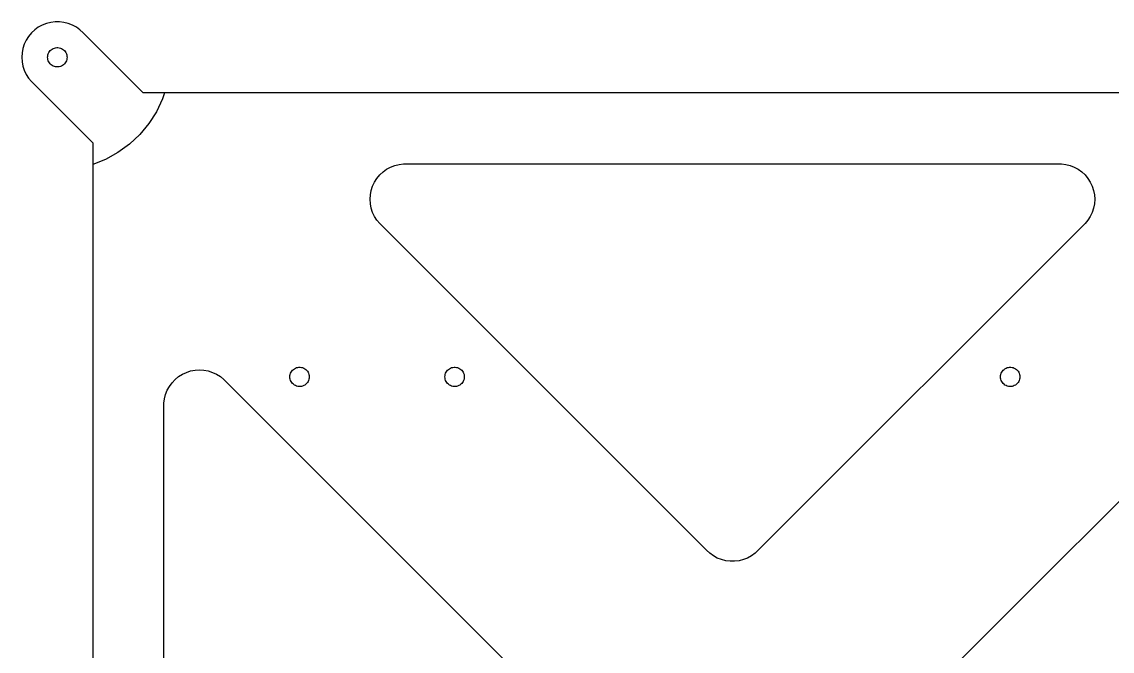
# Model space of a CAD drawing. Header units: millimetres. Extents: x -400 to 400, y 10 to 536.
# Drawn here: x 95 to 263.8, y 292.5 to 390 of the extents above; entities that cross this region are included whole.
import ezdxf

# ---------------------------------------------------------------- set-up
doc = ezdxf.new("R2010")
doc.units = ezdxf.units.MM
doc.layers.add('iTopie_plates-LaserCut_2x0.25in_thickness_2x400mm_2x380mm_2x330mm_rods_wide-triangle-holes.dxf_layer_1', color=1, linetype='Continuous')
doc.layers.add('iTopie_plates-LaserCut_2x0.25in_thickness_2x400mm_2x380mm_2x330mm_rods_wide-triangle-holes.dxf_layer_2', color=2, linetype='Continuous')

msp = doc.modelspace()

# ---------------------------------------------------------------- linework, layer by layer
at = {"layer": 'iTopie_plates-LaserCut_2x0.25in_thickness_2x400mm_2x380mm_2x330mm_rods_wide-triangle-holes.dxf_layer_1'}
for points in [[(296.226, 379), (113.774, 379), (113.774, 379), (104.509, 388.265), (104.509, 388.265), (104.006, 388.738), (104.006, 388.738), (103.447, 389.144), (103.447, 389.144), (102.842, 389.477), (102.842, 389.477), (102.2, 389.731), (102.2, 389.731), (101.531, 389.903), (101.531, 389.903), (100.845, 389.989), (100.845, 389.989), (100.155, 389.989), (100.155, 389.989), (99.4694, 389.903), (99.4694, 389.903), (98.8004, 389.731), (98.8004, 389.731), (98.1582, 389.477), (98.1582, 389.477), (97.5529, 389.144), (97.5529, 389.144), (96.9942, 388.738), (96.9942, 388.738), (96.4907, 388.265), (96.4907, 388.265), (96.0504, 387.733), (96.0504, 387.733), (95.6803, 387.15), (95.6803, 387.15), (95.3862, 386.525), (95.3862, 386.525), (95.1728, 385.868), (95.1728, 385.868), (95.0434, 385.189), (95.0434, 385.189), (95, 384.5), (95, 384.5), (95.0434, 383.811), (95.0434, 383.811), (95.1728, 383.132), (95.1728, 383.132), (95.3862, 382.475), (95.3862, 382.475), (95.6803, 381.85), (95.6803, 381.85), (96.0504, 381.267), (96.0504, 381.267), (96.4907, 380.735), (96.4907, 380.735), (106, 371.226), (106, 371.226), (106, 188.774)], [(100.406, 383.003), (100.219, 383.027), (100.219, 383.027), (100.036, 383.073), (100.036, 383.073), (99.8613, 383.143), (99.8613, 383.143), (99.6963, 383.234), (99.6963, 383.234), (99.5439, 383.344), (99.5439, 383.344), (99.4065, 383.473), (99.4065, 383.473), (99.2865, 383.618), (99.2865, 383.618), (99.1855, 383.777), (99.1855, 383.777), (99.1053, 383.948), (99.1053, 383.948), (99.0471, 384.127), (99.0471, 384.127), (99.0118, 384.312), (99.0118, 384.312), (99, 384.5), (99, 384.5), (99.0118, 384.688), (99.0118, 384.688), (99.0471, 384.873), (99.0471, 384.873), (99.1053, 385.052), (99.1053, 385.052), (99.1855, 385.223), (99.1855, 385.223), (99.2865, 385.382), (99.2865, 385.382), (99.4065, 385.527), (99.4065, 385.527), (99.5439, 385.656), (99.5439, 385.656), (99.6963, 385.766), (99.6963, 385.766), (99.8613, 385.857), (99.8613, 385.857), (100.036, 385.927), (100.036, 385.927), (100.219, 385.973), (100.219, 385.973), (100.406, 385.997), (100.406, 385.997), (100.594, 385.997), (100.594, 385.997), (100.781, 385.973), (100.781, 385.973), (100.964, 385.927), (100.964, 385.927), (101.139, 385.857), (101.139, 385.857), (101.304, 385.766), (101.304, 385.766), (101.456, 385.656), (101.456, 385.656), (101.593, 385.527), (101.593, 385.527), (101.714, 385.382), (101.714, 385.382), (101.814, 385.223), (101.814, 385.223), (101.895, 385.052), (101.895, 385.052), (101.953, 384.873), (101.953, 384.873), (101.988, 384.688), (101.988, 384.688), (102, 384.5), (102, 384.5), (101.988, 384.312), (101.988, 384.312), (101.953, 384.127), (101.953, 384.127), (101.895, 383.948), (101.895, 383.948), (101.814, 383.777), (101.814, 383.777), (101.714, 383.618), (101.714, 383.618), (101.593, 383.473), (101.593, 383.473), (101.456, 383.344), (101.456, 383.344), (101.304, 383.234), (101.304, 383.234), (101.139, 383.143), (101.139, 383.143), (100.964, 383.073), (100.964, 383.073), (100.781, 383.027), (100.781, 383.027), (100.594, 383.003), (100.594, 383.003), (100.406, 383.003)], [(204.655, 306.431), (203.969, 306.518), (203.969, 306.518), (203.3, 306.69), (203.3, 306.69), (202.658, 306.944), (202.658, 306.944), (202.053, 307.277), (202.053, 307.277), (201.494, 307.683), (201.494, 307.683), (200.991, 308.155), (200.991, 308.155), (150.411, 358.735), (150.411, 358.735), (149.971, 359.267), (149.971, 359.267), (149.601, 359.85), (149.601, 359.85), (149.307, 360.475), (149.307, 360.475), (149.093, 361.132), (149.093, 361.132), (148.964, 361.811), (148.964, 361.811), (148.92, 362.5), (148.92, 362.5), (148.964, 363.189), (148.964, 363.189), (149.093, 363.868), (149.093, 363.868), (149.307, 364.525), (149.307, 364.525), (149.601, 365.15), (149.601, 365.15), (149.971, 365.733), (149.971, 365.733), (150.411, 366.265), (150.411, 366.265), (150.914, 366.738), (150.914, 366.738), (151.473, 367.144), (151.473, 367.144), (152.079, 367.477), (152.079, 367.477), (152.721, 367.731), (152.721, 367.731), (153.39, 367.903), (153.39, 367.903), (154.075, 367.989), (154.075, 367.989), (255.925, 367.989), (255.925, 367.989), (256.61, 367.903), (256.61, 367.903), (257.279, 367.731), (257.279, 367.731), (257.921, 367.477), (257.921, 367.477), (258.527, 367.144), (258.527, 367.144), (259.086, 366.738), (259.086, 366.738), (259.589, 366.265), (259.589, 366.265), (260.029, 365.733), (260.029, 365.733), (260.399, 365.15), (260.399, 365.15), (260.693, 364.525), (260.693, 364.525), (260.907, 363.868), (260.907, 363.868), (261.036, 363.189), (261.036, 363.189), (261.08, 362.5), (261.08, 362.5), (261.036, 361.811), (261.036, 361.811), (260.907, 361.132), (260.907, 361.132), (260.693, 360.475), (260.693, 360.475), (260.399, 359.85), (260.399, 359.85), (260.029, 359.267), (260.029, 359.267), (259.589, 358.735), (259.589, 358.735), (209.009, 308.155), (209.009, 308.155), (208.506, 307.683), (208.506, 307.683), (207.947, 307.277), (207.947, 307.277), (207.342, 306.944), (207.342, 306.944), (206.7, 306.69), (206.7, 306.69), (206.031, 306.518), (206.031, 306.518), (205.345, 306.431), (205.345, 306.431), (204.655, 306.431)], [(117.011, 229.075), (117.011, 330.925), (117.011, 330.925), (117.097, 331.61), (117.097, 331.61), (117.269, 332.279), (117.269, 332.279), (117.523, 332.921), (117.523, 332.921), (117.856, 333.527), (117.856, 333.527), (118.262, 334.086), (118.262, 334.086), (118.735, 334.589), (118.735, 334.589), (119.267, 335.029), (119.267, 335.029), (119.85, 335.399), (119.85, 335.399), (120.475, 335.693), (120.475, 335.693), (121.132, 335.907), (121.132, 335.907), (121.811, 336.036), (121.811, 336.036), (122.5, 336.08), (122.5, 336.08), (123.189, 336.036), (123.189, 336.036), (123.868, 335.907), (123.868, 335.907), (124.525, 335.693), (124.525, 335.693), (125.15, 335.399), (125.15, 335.399), (125.733, 335.029), (125.733, 335.029), (126.265, 334.589), (126.265, 334.589), (176.845, 284.009)], [(137.906, 333.503), (137.719, 333.527), (137.719, 333.527), (137.536, 333.573), (137.536, 333.573), (137.361, 333.643), (137.361, 333.643), (137.196, 333.734), (137.196, 333.734), (137.044, 333.844), (137.044, 333.844), (136.907, 333.973), (136.907, 333.973), (136.786, 334.118), (136.786, 334.118), (136.686, 334.277), (136.686, 334.277), (136.605, 334.448), (136.605, 334.448), (136.547, 334.627), (136.547, 334.627), (136.512, 334.812), (136.512, 334.812), (136.5, 335), (136.5, 335), (136.512, 335.188), (136.512, 335.188), (136.547, 335.373), (136.547, 335.373), (136.605, 335.552), (136.605, 335.552), (136.686, 335.723), (136.686, 335.723), (136.786, 335.882), (136.786, 335.882), (136.907, 336.027), (136.907, 336.027), (137.044, 336.156), (137.044, 336.156), (137.196, 336.266), (137.196, 336.266), (137.361, 336.357), (137.361, 336.357), (137.536, 336.427), (137.536, 336.427), (137.719, 336.473), (137.719, 336.473), (137.906, 336.497), (137.906, 336.497), (138.094, 336.497), (138.094, 336.497), (138.281, 336.473), (138.281, 336.473), (138.464, 336.427), (138.464, 336.427), (138.639, 336.357), (138.639, 336.357), (138.804, 336.266), (138.804, 336.266), (138.956, 336.156), (138.956, 336.156), (139.093, 336.027), (139.093, 336.027), (139.214, 335.882), (139.214, 335.882), (139.314, 335.723), (139.314, 335.723), (139.395, 335.552), (139.395, 335.552), (139.453, 335.373), (139.453, 335.373), (139.488, 335.188), (139.488, 335.188), (139.5, 335), (139.5, 335), (139.488, 334.812), (139.488, 334.812), (139.453, 334.627), (139.453, 334.627), (139.395, 334.448), (139.395, 334.448), (139.314, 334.277), (139.314, 334.277), (139.214, 334.118), (139.214, 334.118), (139.093, 333.973), (139.093, 333.973), (138.956, 333.844), (138.956, 333.844), (138.804, 333.734), (138.804, 333.734), (138.639, 333.643), (138.639, 333.643), (138.464, 333.573), (138.464, 333.573), (138.281, 333.527), (138.281, 333.527), (138.094, 333.503), (138.094, 333.503), (137.906, 333.503)], [(161.906, 333.503), (161.719, 333.527), (161.719, 333.527), (161.536, 333.573), (161.536, 333.573), (161.361, 333.643), (161.361, 333.643), (161.196, 333.734), (161.196, 333.734), (161.044, 333.844), (161.044, 333.844), (160.907, 333.973), (160.907, 333.973), (160.786, 334.118), (160.786, 334.118), (160.686, 334.277), (160.686, 334.277), (160.605, 334.448), (160.605, 334.448), (160.547, 334.627), (160.547, 334.627), (160.512, 334.812), (160.512, 334.812), (160.5, 335), (160.5, 335), (160.512, 335.188), (160.512, 335.188), (160.547, 335.373), (160.547, 335.373), (160.605, 335.552), (160.605, 335.552), (160.686, 335.723), (160.686, 335.723), (160.786, 335.882), (160.786, 335.882), (160.907, 336.027), (160.907, 336.027), (161.044, 336.156), (161.044, 336.156), (161.196, 336.266), (161.196, 336.266), (161.361, 336.357), (161.361, 336.357), (161.536, 336.427), (161.536, 336.427), (161.719, 336.473), (161.719, 336.473), (161.906, 336.497), (161.906, 336.497), (162.094, 336.497), (162.094, 336.497), (162.281, 336.473), (162.281, 336.473), (162.464, 336.427), (162.464, 336.427), (162.639, 336.357), (162.639, 336.357), (162.804, 336.266), (162.804, 336.266), (162.956, 336.156), (162.956, 336.156), (163.093, 336.027), (163.093, 336.027), (163.214, 335.882), (163.214, 335.882), (163.314, 335.723), (163.314, 335.723), (163.395, 335.552), (163.395, 335.552), (163.453, 335.373), (163.453, 335.373), (163.488, 335.188), (163.488, 335.188), (163.5, 335), (163.5, 335), (163.488, 334.812), (163.488, 334.812), (163.453, 334.627), (163.453, 334.627), (163.395, 334.448), (163.395, 334.448), (163.314, 334.277), (163.314, 334.277), (163.214, 334.118), (163.214, 334.118), (163.093, 333.973), (163.093, 333.973), (162.956, 333.844), (162.956, 333.844), (162.804, 333.734), (162.804, 333.734), (162.639, 333.643), (162.639, 333.643), (162.464, 333.573), (162.464, 333.573), (162.281, 333.527), (162.281, 333.527), (162.094, 333.503), (162.094, 333.503), (161.906, 333.503)], [(247.906, 333.503), (247.719, 333.527), (247.719, 333.527), (247.536, 333.573), (247.536, 333.573), (247.361, 333.643), (247.361, 333.643), (247.196, 333.734), (247.196, 333.734), (247.044, 333.844), (247.044, 333.844), (246.907, 333.973), (246.907, 333.973), (246.786, 334.118), (246.786, 334.118), (246.686, 334.277), (246.686, 334.277), (246.605, 334.448), (246.605, 334.448), (246.547, 334.627), (246.547, 334.627), (246.512, 334.812), (246.512, 334.812), (246.5, 335), (246.5, 335), (246.512, 335.188), (246.512, 335.188), (246.547, 335.373), (246.547, 335.373), (246.605, 335.552), (246.605, 335.552), (246.686, 335.723), (246.686, 335.723), (246.786, 335.882), (246.786, 335.882), (246.907, 336.027), (246.907, 336.027), (247.044, 336.156), (247.044, 336.156), (247.196, 336.266), (247.196, 336.266), (247.361, 336.357), (247.361, 336.357), (247.536, 336.427), (247.536, 336.427), (247.719, 336.473), (247.719, 336.473), (247.906, 336.497), (247.906, 336.497), (248.094, 336.497), (248.094, 336.497), (248.281, 336.473), (248.281, 336.473), (248.464, 336.427), (248.464, 336.427), (248.639, 336.357), (248.639, 336.357), (248.804, 336.266), (248.804, 336.266), (248.956, 336.156), (248.956, 336.156), (249.093, 336.027), (249.093, 336.027), (249.214, 335.882), (249.214, 335.882), (249.314, 335.723), (249.314, 335.723), (249.395, 335.552), (249.395, 335.552), (249.453, 335.373), (249.453, 335.373), (249.488, 335.188), (249.488, 335.188), (249.5, 335), (249.5, 335), (249.488, 334.812), (249.488, 334.812), (249.453, 334.627), (249.453, 334.627), (249.395, 334.448), (249.395, 334.448), (249.314, 334.277), (249.314, 334.277), (249.214, 334.118), (249.214, 334.118), (249.093, 333.973), (249.093, 333.973), (248.956, 333.844), (248.956, 333.844), (248.804, 333.734), (248.804, 333.734), (248.639, 333.643), (248.639, 333.643), (248.464, 333.573), (248.464, 333.573), (248.281, 333.527), (248.281, 333.527), (248.094, 333.503), (248.094, 333.503), (247.906, 333.503)], [(233.155, 284.009), (283.735, 334.589)]]:
    msp.add_lwpolyline(points, dxfattribs=at)
at = {"layer": 'iTopie_plates-LaserCut_2x0.25in_thickness_2x400mm_2x380mm_2x330mm_rods_wide-triangle-holes.dxf_layer_2'}
for points in [[(292.923, 379), (117.077, 379), (117.077, 379), (116.771, 378.058), (116.771, 378.058), (115.835, 376.069), (115.835, 376.069), (114.658, 374.214), (114.658, 374.214), (113.257, 372.52), (113.257, 372.52), (111.655, 371.016), (111.655, 371.016), (109.877, 369.724), (109.877, 369.724), (107.951, 368.666), (107.951, 368.666), (106, 367.893), (106, 367.893), (106, 192.107)], [(204.655, 306.431), (203.969, 306.518), (203.969, 306.518), (203.3, 306.69), (203.3, 306.69), (202.658, 306.944), (202.658, 306.944), (202.053, 307.277), (202.053, 307.277), (201.494, 307.683), (201.494, 307.683), (200.991, 308.155), (200.991, 308.155), (150.411, 358.735), (150.411, 358.735), (149.971, 359.267), (149.971, 359.267), (149.601, 359.85), (149.601, 359.85), (149.307, 360.475), (149.307, 360.475), (149.093, 361.132), (149.093, 361.132), (148.964, 361.811), (148.964, 361.811), (148.92, 362.5), (148.92, 362.5), (148.964, 363.189), (148.964, 363.189), (149.093, 363.868), (149.093, 363.868), (149.307, 364.525), (149.307, 364.525), (149.601, 365.15), (149.601, 365.15), (149.971, 365.733), (149.971, 365.733), (150.411, 366.265), (150.411, 366.265), (150.914, 366.738), (150.914, 366.738), (151.473, 367.144), (151.473, 367.144), (152.079, 367.477), (152.079, 367.477), (152.721, 367.731), (152.721, 367.731), (153.39, 367.903), (153.39, 367.903), (154.075, 367.989), (154.075, 367.989), (255.925, 367.989), (255.925, 367.989), (256.61, 367.903), (256.61, 367.903), (257.279, 367.731), (257.279, 367.731), (257.921, 367.477), (257.921, 367.477), (258.527, 367.144), (258.527, 367.144), (259.086, 366.738), (259.086, 366.738), (259.589, 366.265), (259.589, 366.265), (260.029, 365.733), (260.029, 365.733), (260.399, 365.15), (260.399, 365.15), (260.693, 364.525), (260.693, 364.525), (260.907, 363.868), (260.907, 363.868), (261.036, 363.189), (261.036, 363.189), (261.08, 362.5), (261.08, 362.5), (261.036, 361.811), (261.036, 361.811), (260.907, 361.132), (260.907, 361.132), (260.693, 360.475), (260.693, 360.475), (260.399, 359.85), (260.399, 359.85), (260.029, 359.267), (260.029, 359.267), (259.589, 358.735), (259.589, 358.735), (209.009, 308.155), (209.009, 308.155), (208.506, 307.683), (208.506, 307.683), (207.947, 307.277), (207.947, 307.277), (207.342, 306.944), (207.342, 306.944), (206.7, 306.69), (206.7, 306.69), (206.031, 306.518), (206.031, 306.518), (205.345, 306.431), (205.345, 306.431), (204.655, 306.431)], [(117.011, 229.075), (117.011, 330.925), (117.011, 330.925), (117.097, 331.61), (117.097, 331.61), (117.269, 332.279), (117.269, 332.279), (117.523, 332.921), (117.523, 332.921), (117.856, 333.527), (117.856, 333.527), (118.262, 334.086), (118.262, 334.086), (118.735, 334.589), (118.735, 334.589), (119.267, 335.029), (119.267, 335.029), (119.85, 335.399), (119.85, 335.399), (120.475, 335.693), (120.475, 335.693), (121.132, 335.907), (121.132, 335.907), (121.811, 336.036), (121.811, 336.036), (122.5, 336.08), (122.5, 336.08), (123.189, 336.036), (123.189, 336.036), (123.868, 335.907), (123.868, 335.907), (124.525, 335.693), (124.525, 335.693), (125.15, 335.399), (125.15, 335.399), (125.733, 335.029), (125.733, 335.029), (126.265, 334.589), (126.265, 334.589), (176.845, 284.009)], [(137.906, 333.503), (137.719, 333.527), (137.719, 333.527), (137.536, 333.573), (137.536, 333.573), (137.361, 333.643), (137.361, 333.643), (137.196, 333.734), (137.196, 333.734), (137.044, 333.844), (137.044, 333.844), (136.907, 333.973), (136.907, 333.973), (136.786, 334.118), (136.786, 334.118), (136.686, 334.277), (136.686, 334.277), (136.605, 334.448), (136.605, 334.448), (136.547, 334.627), (136.547, 334.627), (136.512, 334.812), (136.512, 334.812), (136.5, 335), (136.5, 335), (136.512, 335.188), (136.512, 335.188), (136.547, 335.373), (136.547, 335.373), (136.605, 335.552), (136.605, 335.552), (136.686, 335.723), (136.686, 335.723), (136.786, 335.882), (136.786, 335.882), (136.907, 336.027), (136.907, 336.027), (137.044, 336.156), (137.044, 336.156), (137.196, 336.266), (137.196, 336.266), (137.361, 336.357), (137.361, 336.357), (137.536, 336.427), (137.536, 336.427), (137.719, 336.473), (137.719, 336.473), (137.906, 336.497), (137.906, 336.497), (138.094, 336.497), (138.094, 336.497), (138.281, 336.473), (138.281, 336.473), (138.464, 336.427), (138.464, 336.427), (138.639, 336.357), (138.639, 336.357), (138.804, 336.266), (138.804, 336.266), (138.956, 336.156), (138.956, 336.156), (139.093, 336.027), (139.093, 336.027), (139.214, 335.882), (139.214, 335.882), (139.314, 335.723), (139.314, 335.723), (139.395, 335.552), (139.395, 335.552), (139.453, 335.373), (139.453, 335.373), (139.488, 335.188), (139.488, 335.188), (139.5, 335), (139.5, 335), (139.488, 334.812), (139.488, 334.812), (139.453, 334.627), (139.453, 334.627), (139.395, 334.448), (139.395, 334.448), (139.314, 334.277), (139.314, 334.277), (139.214, 334.118), (139.214, 334.118), (139.093, 333.973), (139.093, 333.973), (138.956, 333.844), (138.956, 333.844), (138.804, 333.734), (138.804, 333.734), (138.639, 333.643), (138.639, 333.643), (138.464, 333.573), (138.464, 333.573), (138.281, 333.527), (138.281, 333.527), (138.094, 333.503), (138.094, 333.503), (137.906, 333.503)], [(161.906, 333.503), (161.719, 333.527), (161.719, 333.527), (161.536, 333.573), (161.536, 333.573), (161.361, 333.643), (161.361, 333.643), (161.196, 333.734), (161.196, 333.734), (161.044, 333.844), (161.044, 333.844), (160.907, 333.973), (160.907, 333.973), (160.786, 334.118), (160.786, 334.118), (160.686, 334.277), (160.686, 334.277), (160.605, 334.448), (160.605, 334.448), (160.547, 334.627), (160.547, 334.627), (160.512, 334.812), (160.512, 334.812), (160.5, 335), (160.5, 335), (160.512, 335.188), (160.512, 335.188), (160.547, 335.373), (160.547, 335.373), (160.605, 335.552), (160.605, 335.552), (160.686, 335.723), (160.686, 335.723), (160.786, 335.882), (160.786, 335.882), (160.907, 336.027), (160.907, 336.027), (161.044, 336.156), (161.044, 336.156), (161.196, 336.266), (161.196, 336.266), (161.361, 336.357), (161.361, 336.357), (161.536, 336.427), (161.536, 336.427), (161.719, 336.473), (161.719, 336.473), (161.906, 336.497), (161.906, 336.497), (162.094, 336.497), (162.094, 336.497), (162.281, 336.473), (162.281, 336.473), (162.464, 336.427), (162.464, 336.427), (162.639, 336.357), (162.639, 336.357), (162.804, 336.266), (162.804, 336.266), (162.956, 336.156), (162.956, 336.156), (163.093, 336.027), (163.093, 336.027), (163.214, 335.882), (163.214, 335.882), (163.314, 335.723), (163.314, 335.723), (163.395, 335.552), (163.395, 335.552), (163.453, 335.373), (163.453, 335.373), (163.488, 335.188), (163.488, 335.188), (163.5, 335), (163.5, 335), (163.488, 334.812), (163.488, 334.812), (163.453, 334.627), (163.453, 334.627), (163.395, 334.448), (163.395, 334.448), (163.314, 334.277), (163.314, 334.277), (163.214, 334.118), (163.214, 334.118), (163.093, 333.973), (163.093, 333.973), (162.956, 333.844), (162.956, 333.844), (162.804, 333.734), (162.804, 333.734), (162.639, 333.643), (162.639, 333.643), (162.464, 333.573), (162.464, 333.573), (162.281, 333.527), (162.281, 333.527), (162.094, 333.503), (162.094, 333.503), (161.906, 333.503)], [(247.906, 333.503), (247.719, 333.527), (247.719, 333.527), (247.536, 333.573), (247.536, 333.573), (247.361, 333.643), (247.361, 333.643), (247.196, 333.734), (247.196, 333.734), (247.044, 333.844), (247.044, 333.844), (246.907, 333.973), (246.907, 333.973), (246.786, 334.118), (246.786, 334.118), (246.686, 334.277), (246.686, 334.277), (246.605, 334.448), (246.605, 334.448), (246.547, 334.627), (246.547, 334.627), (246.512, 334.812), (246.512, 334.812), (246.5, 335), (246.5, 335), (246.512, 335.188), (246.512, 335.188), (246.547, 335.373), (246.547, 335.373), (246.605, 335.552), (246.605, 335.552), (246.686, 335.723), (246.686, 335.723), (246.786, 335.882), (246.786, 335.882), (246.907, 336.027), (246.907, 336.027), (247.044, 336.156), (247.044, 336.156), (247.196, 336.266), (247.196, 336.266), (247.361, 336.357), (247.361, 336.357), (247.536, 336.427), (247.536, 336.427), (247.719, 336.473), (247.719, 336.473), (247.906, 336.497), (247.906, 336.497), (248.094, 336.497), (248.094, 336.497), (248.281, 336.473), (248.281, 336.473), (248.464, 336.427), (248.464, 336.427), (248.639, 336.357), (248.639, 336.357), (248.804, 336.266), (248.804, 336.266), (248.956, 336.156), (248.956, 336.156), (249.093, 336.027), (249.093, 336.027), (249.214, 335.882), (249.214, 335.882), (249.314, 335.723), (249.314, 335.723), (249.395, 335.552), (249.395, 335.552), (249.453, 335.373), (249.453, 335.373), (249.488, 335.188), (249.488, 335.188), (249.5, 335), (249.5, 335), (249.488, 334.812), (249.488, 334.812), (249.453, 334.627), (249.453, 334.627), (249.395, 334.448), (249.395, 334.448), (249.314, 334.277), (249.314, 334.277), (249.214, 334.118), (249.214, 334.118), (249.093, 333.973), (249.093, 333.973), (248.956, 333.844), (248.956, 333.844), (248.804, 333.734), (248.804, 333.734), (248.639, 333.643), (248.639, 333.643), (248.464, 333.573), (248.464, 333.573), (248.281, 333.527), (248.281, 333.527), (248.094, 333.503), (248.094, 333.503), (247.906, 333.503)], [(233.155, 284.009), (283.735, 334.589)]]:
    msp.add_lwpolyline(points, dxfattribs=at)

doc.saveas('drawing.dxf')
